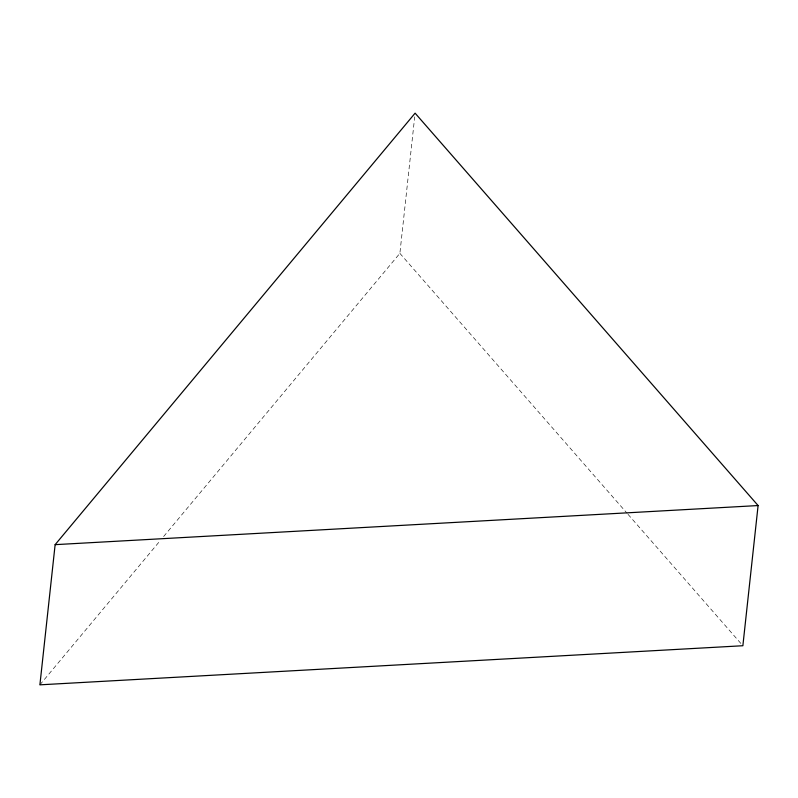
<?xml version="1.0" encoding="UTF-8"?>
<svg xmlns="http://www.w3.org/2000/svg" width="798" height="798" viewBox="0 0 798 798"><rect width="100%" height="100%" fill="white"/><g stroke="black" fill="none" stroke-linecap="round" stroke-linejoin="round"><path stroke-width="0.6" stroke-dasharray="3.99 2.99" d="M163.62 536.535L399.878 253.345L414.701 116.857M39.9 684.834L160.428 540.366M399.878 253.345L627.168 513.373M627.996 514.311L742.868 645.732"/><path stroke-width="1.2" d="M55.132 544.655L39.9 684.834L742.868 645.732L758.1 505.553L415.1 113.166L55.132 544.655L758.1 505.553"/></g></svg>
